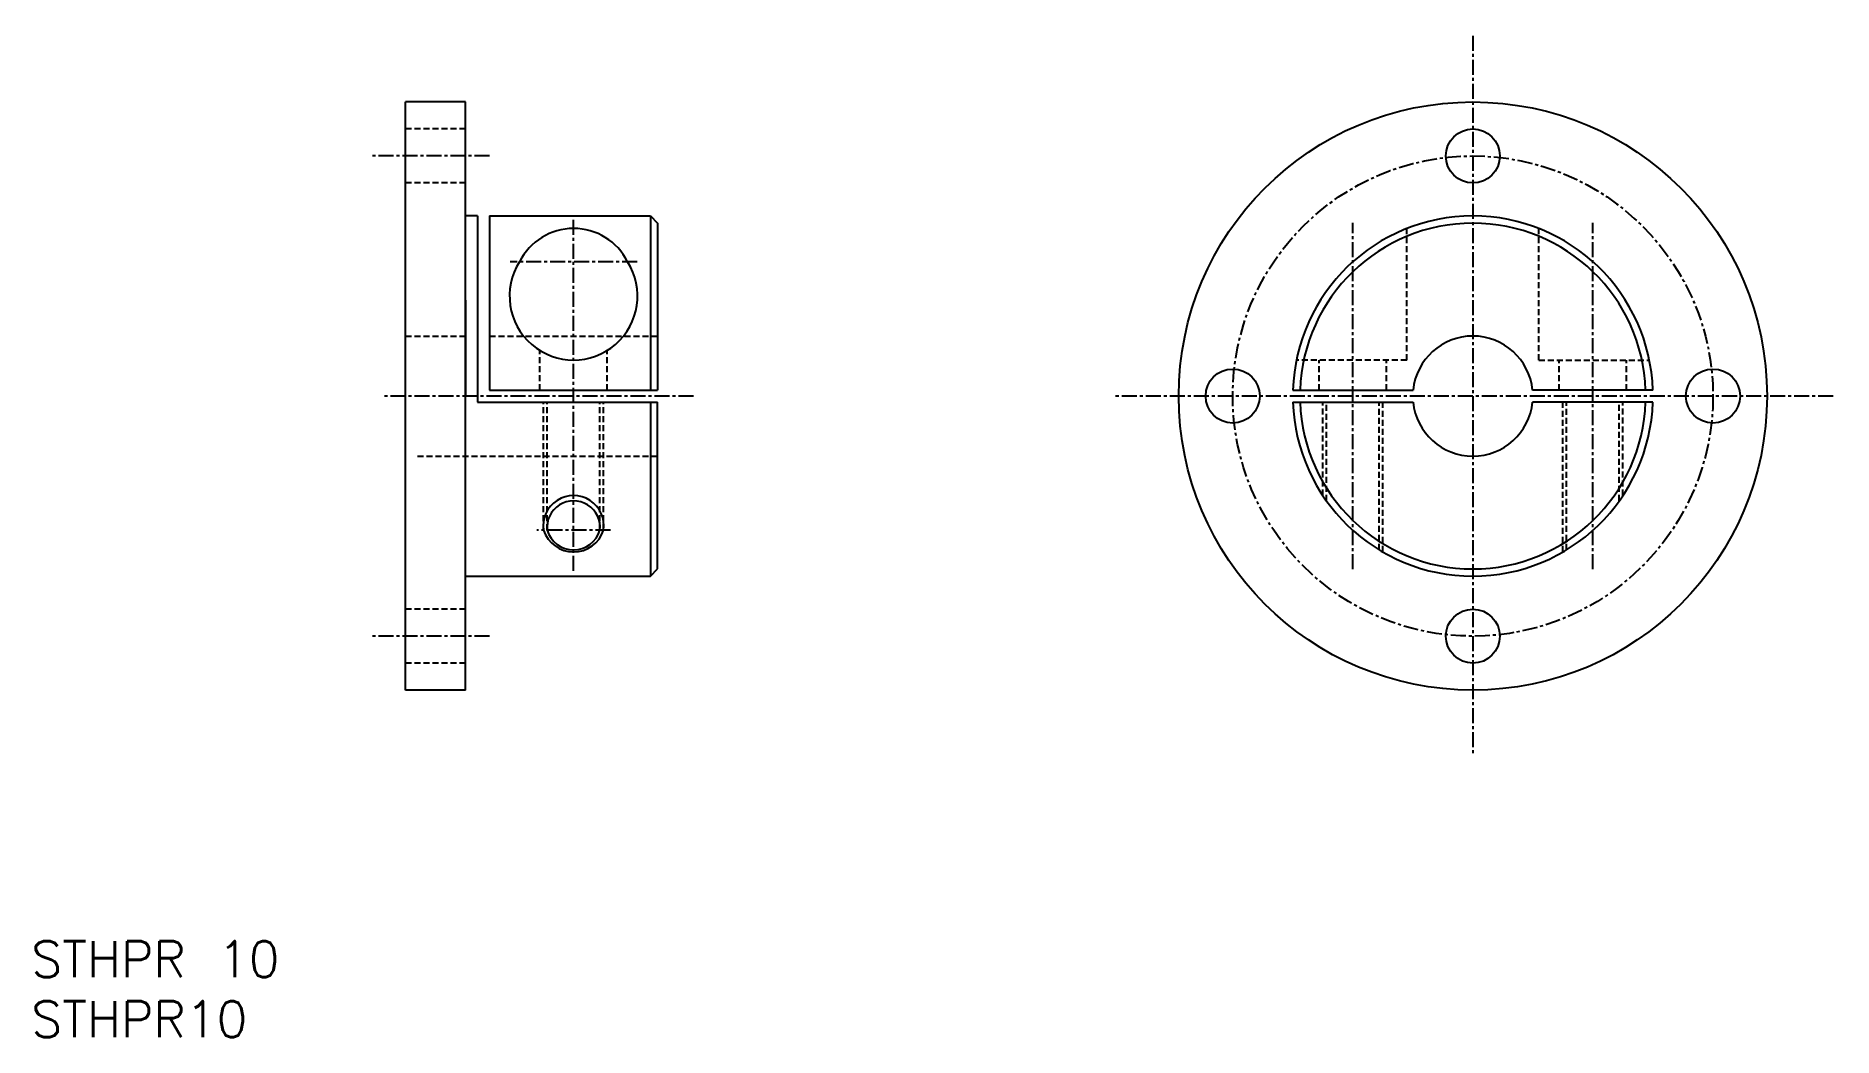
# Model space of a CAD drawing. Extents: x 53 to 203, y 52 to 135.
import ezdxf
from ezdxf.enums import TextEntityAlignment as Align

# ---------------------------------------------------------------- set-up
doc = ezdxf.new("R2010")
doc.units = 0
doc.linetypes.add('CENTER', pattern=[2, 1.25, -0.25, 0.25, -0.25])
doc.linetypes.add('DASHED', pattern=[0.75, 0.5, -0.25])
doc.layers.get('0').update_dxf_attribs({"linetype": 'CONTINUOUS'})
doc.layers.add('CENTER', color=1, linetype='CENTER')
doc.styles.get("Standard").update_dxf_attribs({"font": 'txt.shx', "bigfont": 'bigfont.shx'})

msp = doc.modelspace()

# ---------------------------------------------------------------- linework, layer by layer
at = {"color": 7, "linetype": 'CONTINUOUS'}
for p, q in [((84.1, 80.5), (84.1, 129.5)), ((89.1, 129.5), (84.1, 129.5)), ((89.1, 80.5), (89.1, 129.5)), ((90.1, 120), (89.1, 120)), ((90.1, 120), (90.1, 104.5)), ((91.1, 120), (91.1, 105.5)), ((91.1, 120), (104.5, 120)), ((104.5, 120), (104.5, 105.5)), ((104.5, 120), (105.1, 119.4)), ((105.1, 119.4), (105.1, 105.5)), ((89.1, 113), (89.1, 105)), ((89.1, 97), (89.1, 105)), ((91.1, 105.5), (105.1, 105.5)), ((158.01, 105.5), (168.03, 105.5)), ((187.99, 105.5), (177.97, 105.5)), ((90.1, 104.5), (105.1, 104.5)), ((104.5, 104.5), (104.5, 90)), ((105.1, 90.6), (105.1, 104.5)), ((158.01, 104.5), (168.03, 104.5)), ((187.99, 104.5), (177.97, 104.5)), ((89.1, 90), (104.5, 90)), ((104.5, 90), (105.1, 90.6)), ((89.1, 80.5), (84.1, 80.5))]:
    msp.add_line(p, q, dxfattribs=at)
at = {"color": 3, "linetype": 'DASHED'}
for p, q in [((89.1, 127.25), (84.1, 127.25)), ((89.1, 122.75), (84.1, 122.75)), ((167.5, 108), (167.5, 118.96)), ((178.5, 108), (178.5, 118.96)), ((84.1, 110), (89.1, 110)), ((91.1, 110), (105.1, 110)), ((95.3, 105.5), (95.3, 108.8)), ((100.9, 105.5), (100.9, 108.8)), ((167.5, 108), (158.3, 108)), ((160.2, 105.5), (160.2, 108)), ((165.8, 105.5), (165.8, 108)), ((178.5, 108), (187.7, 108)), ((180.2, 105.5), (180.2, 108)), ((185.8, 105.5), (185.8, 108)), ((95.6, 93.82), (95.6, 104.5)), ((95.91, 93.82), (95.91, 104.5)), ((100.3, 93.82), (100.3, 104.5)), ((100.6, 93.82), (100.6, 104.5)), ((160.5, 96.71), (160.5, 104.5)), ((160.81, 96.26), (160.81, 104.5)), ((165.19, 92.19), (165.19, 104.5)), ((165.5, 92.01), (165.5, 104.5)), ((180.5, 92.01), (180.5, 104.5)), ((180.81, 92.19), (180.81, 104.5)), ((185.19, 96.26), (185.19, 104.5)), ((185.5, 96.71), (185.5, 104.5)), ((85.1, 100), (105.1, 100)), ((89.1, 87.25), (84.1, 87.25)), ((89.1, 82.75), (84.1, 82.75))]:
    msp.add_line(p, q, dxfattribs=at)
at = {"color": 7, "linetype": 'CONTINUOUS'}
for centre, radius in [((173, 105), 24.5), ((173, 125), 2.25), ((153, 105), 2.25), ((193, 105), 2.25), ((173, 85), 2.25)]:
    msp.add_circle(centre, radius, dxfattribs=at)
for centre, radius, start, end in [((173, 105), 15, 1.9102, 178.0898), ((98.1, 113.92), 5.04, 26.6795, 153.3205), ((173, 105), 14.4, 1.9898, 178.0102), ((98.1, 113.33), 5.33, 147.6303, 32.3697), ((173, 105), 5, 5.7392, 174.2608), ((173, 105), 15, 181.9102, 358.0898), ((173, 105), 14.4, 181.9898, 358.0102), ((173, 105), 5, 185.7392, 354.2608), ((98.1, 94.06), 2.21, 353.8094, 186.1906), ((98.1, 94.48), 2.29, 196.8284, 343.1716)]:
    msp.add_arc(centre, radius, start, end, dxfattribs=at)
at = {"color": 3, "linetype": 'CONTINUOUS'}
for centre, radius, start, end in [((98.1, 94.18), 2.53, 351.747, 188.253), ((98.1, 94.64), 2.63, 198.1897, 341.8103)]:
    msp.add_arc(centre, radius, start, end, dxfattribs=at)
at = {"layer": 'CENTER', "color": 1, "linetype": 'CENTER'}
for p, q in [((173, 135), (173, 75)), ((91.1, 125), (81.1, 125)), ((98.1, 90.44), (98.1, 120)), ((163, 90.58), (163, 119.42)), ((183, 90.58), (183, 119.42)), ((103.39, 116.18), (92.81, 116.18)), ((108.1, 105), (82.1, 105)), ((203, 105), (143, 105)), ((101.18, 93.82), (95.03, 93.82)), ((91.1, 85), (81.1, 85))]:
    msp.add_line(p, q, dxfattribs=at)
msp.add_circle((173, 105), 20, dxfattribs=at)

# ---------------------------------------------------------------- texts
at = {"color": 7, "linetype": 'CONTINUOUS'}
for s, p in [('STHPR 10', (52.94, 58.1)), ('STHPR10', (52.94, 53.1))]:
    msp.add_text(s, height=3, dxfattribs=at).set_placement(p, align=Align.MIDDLE_LEFT)

doc.saveas('drawing.dxf')
